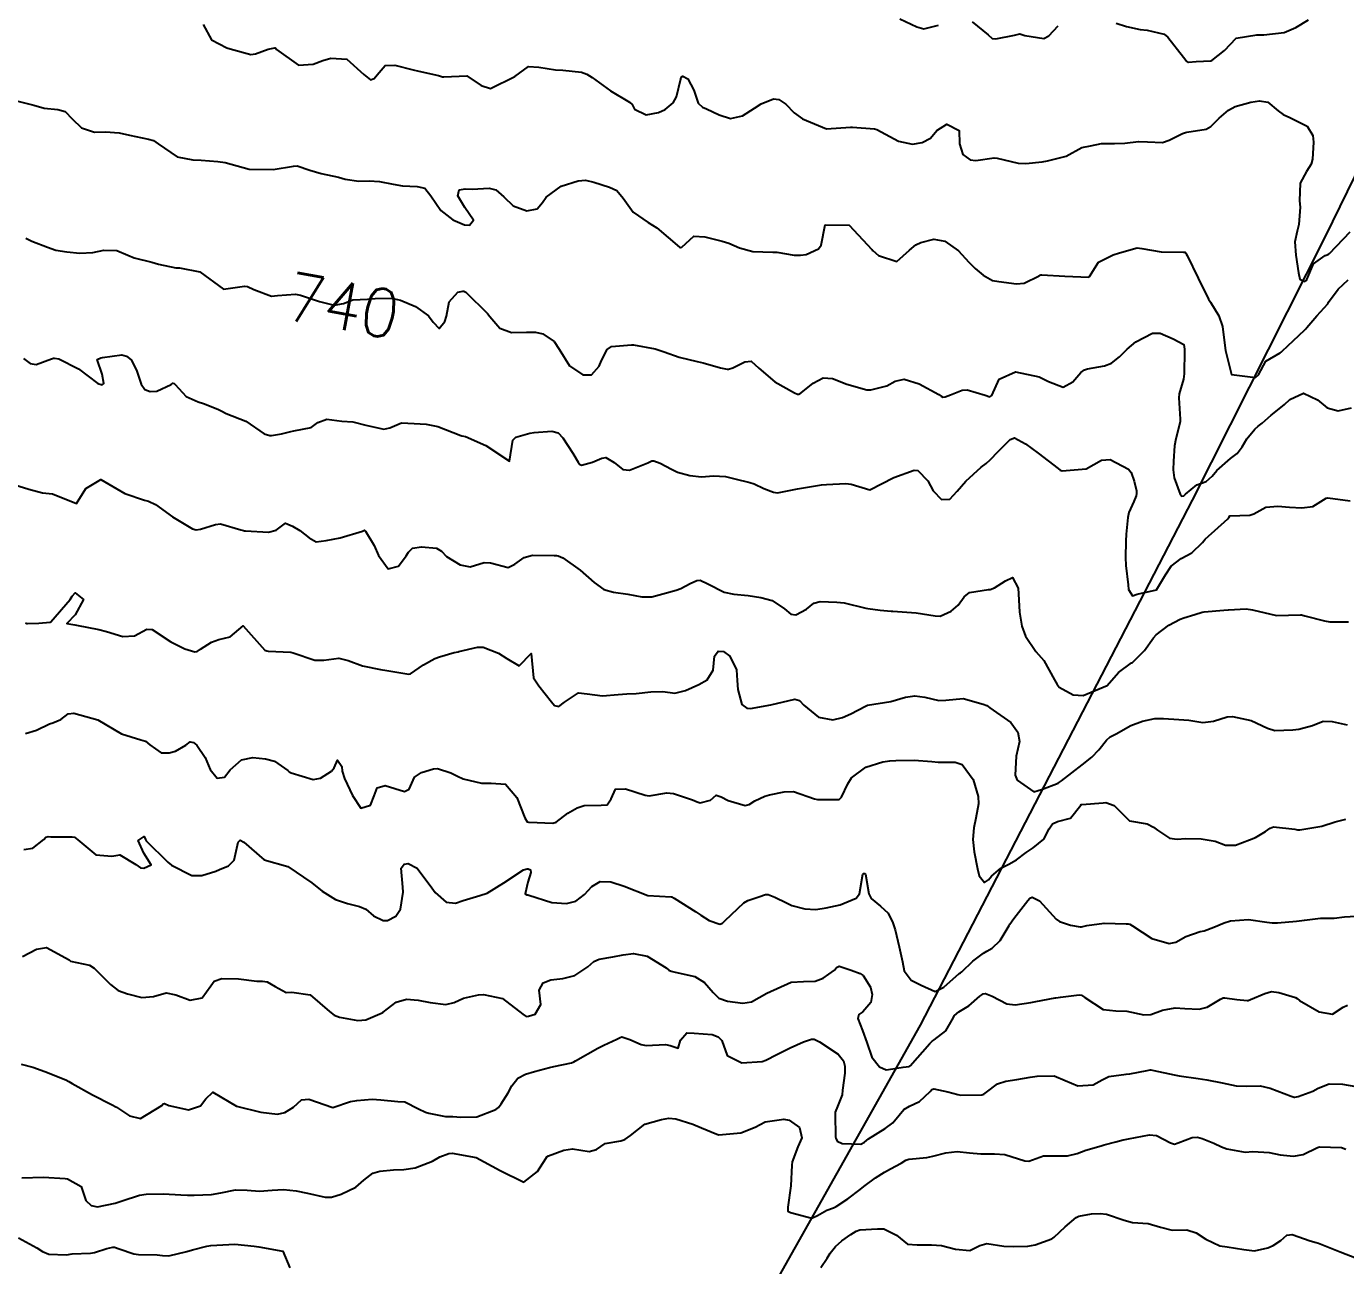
# Model space of a CAD drawing. Header units: metres. Extents: x 318500 to 325275, y 7408834 to 7428799.
# Drawn here: x 319945.3 to 320055.1, y 7412068.3 to 7412171.5 of the extents above; entities that cross this region are included whole.
import ezdxf
from ezdxf.enums import TextEntityAlignment as Align

# ---------------------------------------------------------------- set-up
doc = ezdxf.new("R2010")
doc.units = ezdxf.units.M
doc.header["$MEASUREMENT"] = 0
for name, color, linetype in [('Cotas', 45, 'Continuous'), ('Curvas de Nivel 1m', 11, 'Continuous'), ('Curvas de Nivel 5m', 15, 'Continuous'), ('Vias Secundárias', 230, 'Continuous')]:
    doc.layers.add(name, color=color, linetype=linetype)
doc.styles.add('Style-STANDARD', font='STANDARD.shx')

msp = doc.modelspace()

# ---------------------------------------------------------------- linework, layer by layer
at = {"layer": 'Curvas de Nivel 1m', "flags": 128}
for points, elevation in [([(319959.98, 7412171.62), (319960.68, 7412170.33), (319961.96, 7412169.67), (319962.24, 7412169.59), (319963.95, 7412169.11), (319964.35, 7412169.17), (319965.41, 7412169.55), (319965.96, 7412169.66), (319966.04, 7412169.62), (319966.11, 7412169.54), (319967.94, 7412168.24), (319969.14, 7412168.3), (319969.95, 7412168.62), (319970.62, 7412168.81), (319971.95, 7412168.73), (319973.38, 7412167.44), (319973.92, 7412167.02), (319974.24, 7412167.11), (319974.47, 7412167.42), (319975.15, 7412168.21), (319975.94, 7412168.24), (319977.47, 7412167.85), (319977.94, 7412167.74), (319979.58, 7412167.36), (319979.93, 7412167.26), (319980.03, 7412167.25), (319981.93, 7412167.33), (319983.14, 7412166.54), (319983.91, 7412166.29), (319985.93, 7412167.27), (319987.07, 7412168.13), (319987.94, 7412168.07), (319989.33, 7412167.84), (319989.94, 7412167.8), (319991.48, 7412167.65), (319991.93, 7412167.47), (319992.38, 7412167.19), (319993.91, 7412166.08), (319995.49, 7412165.15), (319995.7, 7412164.94), (319995.89, 7412164.57), (319996.86, 7412164.1), (319997.89, 7412164.28), (319998.45, 7412164.55), (319999.12, 7412165.1), (319999.41, 7412165.59), (319999.75, 7412167.09), (319999.8, 7412167.23), (319999.93, 7412167.32), (320000.35, 7412167.08), (320000.85, 7412166.14), (320001.21, 7412165.07), (320001.56, 7412164.73), (320001.9, 7412164.59), (320002.94, 7412164.09), (320003.89, 7412163.78), (320004.89, 7412164.02), (320005.9, 7412164.65), (320006.45, 7412165), (320007.46, 7412165.43), (320007.91, 7412165.37), (320008.49, 7412164.97), (320009.18, 7412164.25), (320009.89, 7412163.75), (320011.88, 7412162.93), (320013.88, 7412163.06), (320014.05, 7412163.06), (320015.88, 7412162.94), (320016.08, 7412162.87), (320017.87, 7412161.89), (320019.04, 7412161.65), (320019.86, 7412161.78), (320020.54, 7412162.14), (320021.08, 7412162.8), (320021.89, 7412163.32), (320022.94, 7412162.78), (320022.96, 7412161.68), (320023.23, 7412160.78), (320023.84, 7412160.34), (320024.33, 7412160.28), (320025.85, 7412160.51), (320026.09, 7412160.49), (320027.84, 7412160.08), (320028.49, 7412160.05), (320029.84, 7412160.18), (320030.27, 7412160.26), (320031.85, 7412160.66), (320033.14, 7412161.36), (320033.86, 7412161.5), (320034.79, 7412161.7), (320035.87, 7412161.72), (320036.73, 7412161.73), (320037.87, 7412161.88), (320038.6, 7412161.84), (320039.87, 7412161.8), (320040.42, 7412161.99), (320041.52, 7412162.53), (320041.78, 7412162.63), (320041.88, 7412162.65), (320043.48, 7412162.91), (320043.89, 7412163.12), (320044.58, 7412163.81), (320045.34, 7412164.48), (320045.91, 7412164.78), (320047.22, 7412165.15), (320047.92, 7412165.27), (320048.62, 7412165.14), (320049.5, 7412164.43), (320049.91, 7412164.11), (320050.46, 7412163.86), (320051.89, 7412163.16), (320052.38, 7412162.38), (320052.43, 7412161.83), (320052.34, 7412160.39), (320052.24, 7412159.99), (320051.84, 7412159.38), (320051.32, 7412158.4), (320051.27, 7412156.94), (320051.32, 7412156.4), (320051.22, 7412154.96), (320051.08, 7412154.4), (320050.88, 7412153.52), (320050.97, 7412152.4), (320051.18, 7412150.94), (320051.3, 7412150.4), (320051.72, 7412150.22), (320051.82, 7412150.29), (320051.86, 7412150.39), (320052.42, 7412151.7), (320053.4, 7412152.37), (320053.66, 7412152.46), (320053.75, 7412152.54), (320055.47, 7412154.34)], 738), ([(320018, 7412172.08), (320019.4, 7412171.42), (320019.99, 7412171.26), (320021.22, 7412171.57)], 737), ([(320024, 7412171.83), (320025.35, 7412170.75), (320025.69, 7412170.45), (320025.98, 7412170.41), (320027.53, 7412170.72), (320027.87, 7412170.82), (320027.98, 7412170.83), (320028.4, 7412170.71), (320029.98, 7412170.45), (320030.39, 7412170.68), (320031.18, 7412171.49)], 737), ([(320036, 7412171.71), (320036.85, 7412171.45), (320038, 7412171.21), (320038.57, 7412171.15), (320039.99, 7412170.81), (320040.3, 7412170.55), (320041.6, 7412168.89), (320041.89, 7412168.53), (320041.96, 7412168.48), (320042.01, 7412168.48), (320042.65, 7412168.52), (320043.87, 7412168.59), (320043.96, 7412168.62), (320045.02, 7412169.44), (320045.99, 7412170.47), (320047.71, 7412170.74), (320047.99, 7412170.75), (320048.3, 7412170.75), (320050, 7412170.96), (320050.95, 7412171.36), (320052.01, 7412172.01)], 737), ([(319944.46, 7412165.25), (319945.89, 7412164.89), (319946.75, 7412164.66), (319947.89, 7412164.54), (319948.5, 7412164.38), (319949.1, 7412163.76), (319949.87, 7412163.01), (319950.94, 7412162.66), (319951.86, 7412162.67), (319952.99, 7412162.59), (319953.86, 7412162.41), (319955.45, 7412162.08), (319955.85, 7412161.95), (319956.25, 7412161.67), (319957.83, 7412160.61), (319959.12, 7412160.34), (319959.83, 7412160.31), (319961.21, 7412160.22), (319961.83, 7412160.12), (319963.82, 7412159.57), (319965.82, 7412159.54), (319967.52, 7412159.81), (319967.82, 7412159.84), (319968.87, 7412159.5), (319969.82, 7412159.2), (319971.25, 7412158.9), (319971.81, 7412158.75), (319972.94, 7412158.57), (319973.81, 7412158.6), (319974.68, 7412158.55), (319975.81, 7412158.32), (319976.58, 7412158.17), (319977.81, 7412158.14), (319978.44, 7412158), (319978.94, 7412157.36), (319979.78, 7412156.13), (319980.79, 7412155.34), (319981.76, 7412154.94), (319982.17, 7412154.92), (319982.5, 7412155.32), (319981.79, 7412156.38), (319981.18, 7412157.34), (319981.3, 7412157.84), (319981.81, 7412157.92), (319982.39, 7412157.91), (319983.81, 7412157.98), (319984.37, 7412157.85), (319985.02, 7412157.28), (319985.79, 7412156.53), (319986.95, 7412156.09), (319987.79, 7412156.28), (319988.24, 7412156.8), (319988.54, 7412157.24), (319989.81, 7412158.16), (319991.22, 7412158.61), (319991.81, 7412158.65), (319992.51, 7412158.49), (319993.81, 7412158.06), (319994.43, 7412157.79), (319994.95, 7412157.15), (319995.78, 7412155.98), (319997.05, 7412155.12), (319997.76, 7412154.68), (319999.65, 7412153.09), (319999.74, 7412153.04), (319999.85, 7412153.09), (320000.85, 7412153.98), (320001.75, 7412153.94), (320003.2, 7412153.58), (320003.75, 7412153.4), (320004.63, 7412153.02), (320005.74, 7412152.71), (320007.42, 7412152.67), (320007.74, 7412152.65), (320009.19, 7412152.42), (320009.73, 7412152.41), (320010.2, 7412152.48), (320011.21, 7412152.94), (320011.43, 7412153.24), (320011.77, 7412154.93), (320013.77, 7412154.9), (320015.67, 7412152.87), (320015.7, 7412152.83), (320015.74, 7412152.8), (320016.22, 7412152.38), (320017.73, 7412151.88), (320018.79, 7412152.83), (320019.31, 7412153.27), (320019.75, 7412153.47), (320020.82, 7412153.74), (320021.75, 7412153.58), (320022.88, 7412152.78), (320023.73, 7412151.83), (320024.27, 7412151.31), (320024.94, 7412150.75), (320025.71, 7412150.31), (320026.24, 7412150.21), (320027.71, 7412150.02), (320028.34, 7412150.07), (320029.58, 7412150.69), (320029.66, 7412150.75), (320029.72, 7412150.77), (320029.81, 7412150.77), (320031.72, 7412150.66), (320033.72, 7412150.59), (320033.75, 7412150.6), (320033.77, 7412150.63), (320034.52, 7412151.84), (320035.74, 7412152.45), (320036.28, 7412152.6), (320037.75, 7412153.02), (320038.15, 7412152.97), (320039.75, 7412152.69), (320041.61, 7412152.67), (320041.75, 7412152.65), (320041.8, 7412152.58), (320041.83, 7412152.53), (320041.91, 7412152.37), (320042.82, 7412150.51), (320043.69, 7412148.74), (320043.84, 7412148.5), (320044.56, 7412147.36), (320044.86, 7412146.48), (320045.03, 7412145.1), (320045.1, 7412144.48), (320045.61, 7412142.47), (320047.61, 7412142.22), (320047.84, 7412142.45), (320048.46, 7412143.6), (320049.64, 7412144.28), (320049.73, 7412144.33), (320049.82, 7412144.42), (320050.76, 7412145.3), (320051.67, 7412146.17), (320051.78, 7412146.28), (320051.86, 7412146.39), (320052.7, 7412147.36), (320053.62, 7412148.37), (320053.65, 7412148.41), (320053.69, 7412148.51), (320054.49, 7412149.58), (320055.32, 7412150.35)], 739), ([(319945.03, 7412143.82), (319945.6, 7412143.38), (319946.09, 7412143.32), (319947.37, 7412143.78), (319947.54, 7412143.85), (319947.61, 7412143.85), (319947.98, 7412143.77), (319949.6, 7412142.96), (319951.22, 7412141.73), (319951.58, 7412141.62), (319951.72, 7412141.73), (319951.59, 7412142.5), (319951.16, 7412143.73), (319951.48, 7412143.86), (319951.61, 7412143.89), (319953.21, 7412144.11), (319953.61, 7412144.01), (319954.01, 7412143.69), (319954.43, 7412142.85), (319954.82, 7412141.68), (319955.14, 7412141.24), (319955.57, 7412141.07), (319956.14, 7412141.1), (319957.32, 7412141.65), (319957.48, 7412141.75), (319957.58, 7412141.74), (319957.66, 7412141.65), (319958.58, 7412140.65), (319959.57, 7412140.21), (319960.01, 7412140.06), (319961.2, 7412139.6), (319961.56, 7412139.42), (319961.91, 7412139.24), (319963.55, 7412138.59), (319965.08, 7412137.55), (319965.53, 7412137.4), (319965.67, 7412137.4), (319966.51, 7412137.53), (319967.3, 7412137.74), (319967.53, 7412137.8), (319968.98, 7412138.06), (319969.54, 7412138.47), (319970.28, 7412138.75), (319971.55, 7412138.6), (319972.46, 7412138.53), (319973.54, 7412138.27), (319975.02, 7412137.93), (319975.54, 7412138.05), (319976.49, 7412138.45), (319977.55, 7412138.39), (319978.57, 7412138.34), (319979.54, 7412138.15), (319981.45, 7412137.41), (319981.53, 7412137.38), (319981.82, 7412137.33), (319983.52, 7412136.57), (319985.5, 7412135.27), (319985.77, 7412137.02), (319986.02, 7412137.27), (319987.2, 7412137.59), (319987.54, 7412137.64), (319989.02, 7412137.75), (319989.54, 7412137.61), (319989.94, 7412137.21), (319990.77, 7412135.94), (319991.21, 7412135.19), (319991.32, 7412135.02), (319991.5, 7412134.94), (319992.41, 7412135.18), (319993.17, 7412135.51), (319993.51, 7412135.58), (319994.22, 7412135.16), (319994.92, 7412134.57), (319995.49, 7412134.5), (319997.01, 7412135.12), (319997.34, 7412135.28), (319997.5, 7412135.29), (319998.04, 7412135.1), (319998.99, 7412134.59), (319999.49, 7412134.34), (320000.5, 7412134.08), (320001.49, 7412133.97), (320002.47, 7412134.03), (320003.49, 7412133.99), (320004.25, 7412133.79), (320005.49, 7412133.5), (320005.86, 7412133.37), (320006.68, 7412132.99), (320007.48, 7412132.68), (320007.81, 7412132.64), (320009.48, 7412132.95), (320011.48, 7412133.28), (320011.89, 7412133.32), (320013.49, 7412133.41), (320013.95, 7412133.36), (320015.48, 7412132.87), (320017.49, 7412133.91), (320019.19, 7412134.52), (320019.5, 7412134.48), (320020.31, 7412133.63), (320020.76, 7412132.8), (320021.47, 7412132.07), (320022.15, 7412132.1), (320022.75, 7412132.77), (320023.49, 7412133.6), (320024.75, 7412134.75), (320025.17, 7412135.08), (320025.51, 7412135.37), (320026.17, 7412136.08), (320026.83, 7412136.72), (320027.17, 7412137.08), (320027.54, 7412137.21), (320028.45, 7412136.7), (320029.52, 7412135.93), (320031.17, 7412134.66), (320031.35, 7412134.51), (320031.5, 7412134.45), (320033.5, 7412134.63), (320034.78, 7412135.35), (320035.51, 7412135.39), (320037.02, 7412134.59), (320037.24, 7412134.33), (320037.49, 7412133.6), (320037.68, 7412132.78), (320037.7, 7412132.58), (320037.67, 7412132.39), (320037.47, 7412131.9), (320037.06, 7412130.98), (320036.96, 7412130.58), (320036.83, 7412129.18), (320036.81, 7412128.59), (320036.77, 7412127.23), (320036.81, 7412126.59), (320037, 7412124.96), (320037.04, 7412124.58), (320037.36, 7412124.06), (320037.76, 7412124.18), (320039.37, 7412124.55), (320040.11, 7412125.81), (320040.59, 7412126.53), (320041.41, 7412127.17), (320042.29, 7412127.63), (320043.18, 7412128.5), (320043.29, 7412128.64), (320043.42, 7412128.76), (320045.31, 7412130.47), (320045.37, 7412130.56), (320045.45, 7412130.71), (320047.14, 7412130.76), (320047.46, 7412130.88), (320048.45, 7412131.44), (320049.47, 7412131.52), (320050.43, 7412131.44), (320051.46, 7412131.39), (320052.36, 7412131.49), (320053.48, 7412132.17), (320053.63, 7412132.21), (320055.47, 7412131.96)], 741), ([(319943.88, 7412133.42), (319945.47, 7412132.94), (319946.61, 7412132.64), (319947.46, 7412132.55), (319949.45, 7412131.75), (319950.22, 7412132.99), (319951.48, 7412133.73), (319953.46, 7412132.57), (319955.11, 7412132.02), (319955.45, 7412131.93), (319956.02, 7412131.66), (319957.43, 7412130.63), (319959.11, 7412129.62), (319959.42, 7412129.55), (319959.78, 7412129.61), (319961.02, 7412130), (319961.43, 7412130.04), (319963.14, 7412129.56), (319963.34, 7412129.48), (319963.42, 7412129.47), (319963.52, 7412129.46), (319965.42, 7412129.35), (319966.07, 7412129.53), (319966.86, 7412130.09), (319967.43, 7412129.86), (319968.03, 7412129.5), (319968.81, 7412128.89), (319969.41, 7412128.55), (319970.23, 7412128.65), (319971.41, 7412128.89), (319973.25, 7412129.43), (319973.36, 7412129.5), (319973.42, 7412129.51), (319973.5, 7412129.43), (319974.22, 7412128.23), (319974.58, 7412127.41), (319975.38, 7412126.29), (319976.25, 7412126.53), (319976.9, 7412127.38), (319977.09, 7412127.7), (319977.41, 7412128.01), (319978.16, 7412128.12), (319979.41, 7412128.01), (319979.82, 7412127.76), (319980.24, 7412127.34), (319981.39, 7412126.62), (319982.22, 7412126.48), (319983.39, 7412126.82), (319983.9, 7412126.79), (319985.39, 7412126.41), (319985.95, 7412126.7), (319986.71, 7412127.25), (319987.4, 7412127.44), (319989.2, 7412127.42), (319989.4, 7412127.4), (319989.55, 7412127.37), (319989.93, 7412127.21), (319991.39, 7412126.19), (319992.54, 7412125.17), (319993.36, 7412124.57), (319994.15, 7412124.36), (319995.36, 7412124.19), (319996.51, 7412123.97), (319997.35, 7412123.97), (319998.25, 7412124.21), (319999.36, 7412124.52), (319999.77, 7412124.67), (320000.54, 7412125.07), (320001.1, 7412125.34), (320001.37, 7412125.36), (320002.02, 7412125.05), (320003.36, 7412124.37), (320004.17, 7412124.2), (320005.36, 7412124.08), (320006.42, 7412123.92), (320007.35, 7412123.67), (320008.38, 7412122.96), (320008.91, 7412122.53), (320009.34, 7412122.46), (320010.21, 7412122.94), (320010.84, 7412123.43), (320011.35, 7412123.59), (320012.74, 7412123.52), (320013.35, 7412123.46), (320015.17, 7412123.04), (320015.34, 7412123), (320016.34, 7412122.86), (320017.26, 7412122.77), (320017.34, 7412122.77), (320017.4, 7412122.78), (320019.34, 7412122.65), (320020.92, 7412122.38), (320021.34, 7412122.36), (320022.26, 7412122.78), (320022.85, 7412123.27), (320023.36, 7412123.97), (320023.78, 7412124.34), (320025.37, 7412124.57), (320025.51, 7412124.59), (320025.87, 7412124.73), (320026.78, 7412125.31), (320027.38, 7412125.59), (320027.84, 7412124.7), (320027.86, 7412124.21), (320027.94, 7412122.7), (320028.16, 7412121.53), (320028.45, 7412120.69), (320029.3, 7412119.41), (320029.99, 7412118.67), (320030.87, 7412117.06), (320031.08, 7412116.66), (320031.26, 7412116.45), (320032.43, 7412115.82), (320033.25, 7412115.76), (320035.26, 7412116.6), (320036.2, 7412117.67), (320037.29, 7412118.47), (320037.36, 7412118.51), (320037.44, 7412118.58), (320038.36, 7412119.51), (320039.11, 7412120.55), (320039.32, 7412120.81), (320040.39, 7412121.6), (320041.34, 7412122.12), (320041.62, 7412122.23), (320042.54, 7412122.51), (320043.16, 7412122.68), (320043.34, 7412122.71), (320044.97, 7412122.85), (320045.35, 7412122.9), (320046.83, 7412122.97), (320047.35, 7412122.88), (320049.34, 7412122.42), (320051.35, 7412122.48), (320051.43, 7412122.47), (320051.7, 7412122.38), (320053.34, 7412121.96), (320053.8, 7412121.9), (320055.34, 7412121.89)], 742), ([(319945.2, 7412121.8), (319945.32, 7412121.75), (319945.37, 7412121.75), (319946.32, 7412121.79), (319947.25, 7412121.85), (319947.32, 7412121.89), (319948.91, 7412123.76), (319949.08, 7412124.02), (319949.35, 7412124.3), (319950.04, 7412123.74), (319949.33, 7412122.46), (319948.65, 7412121.76), (319949.32, 7412121.64), (319949.45, 7412121.62), (319951.31, 7412121.26), (319951.95, 7412121.07), (319953.3, 7412120.67), (319954.27, 7412120.72), (319955.31, 7412121.27), (319955.74, 7412121.24), (319957.3, 7412120.21), (319958.47, 7412119.63), (319959.29, 7412119.39), (319959.48, 7412119.43), (319959.77, 7412119.61), (319960.7, 7412120.2), (319961.3, 7412120.43), (319962.23, 7412120.65), (319963.32, 7412121.56), (319965.14, 7412119.54), (319965.29, 7412119.47), (319965.39, 7412119.44), (319967.29, 7412119.37), (319967.48, 7412119.31), (319969.28, 7412118.69), (319970.05, 7412118.7), (319971.28, 7412118.86), (319972.06, 7412118.67), (319973.27, 7412118.22), (319974.76, 7412117.91), (319975.27, 7412117.83), (319977.12, 7412117.52), (319977.26, 7412117.56), (319978.33, 7412118.3), (319979.28, 7412118.83), (319979.66, 7412118.97), (319980.9, 7412119.33), (319981.21, 7412119.4), (319981.29, 7412119.41), (319982.84, 7412119.77), (319983.3, 7412119.77), (319984.59, 7412119.28), (319985.28, 7412118.85), (319986.29, 7412118.23), (319987.29, 7412119.24), (319987.49, 7412117.24), (319987.93, 7412116.55), (319988.98, 7412115.22), (319989.24, 7412114.93), (319989.6, 7412114.85), (319990.06, 7412115.21), (319991.25, 7412115.99), (319991.96, 7412115.89), (319993.25, 7412115.73), (319994.55, 7412115.84), (319995.25, 7412115.89), (319996.04, 7412115.92), (319997.25, 7412116.05), (319998.26, 7412116.1), (319999.25, 7412115.96), (320000.15, 7412116.17), (320001.26, 7412116.68), (320001.95, 7412117.05), (320002.46, 7412117.86), (320002.56, 7412119.04), (320002.88, 7412119.45), (320003.3, 7412119.42), (320003.83, 7412119.02), (320004.38, 7412117.9), (320004.44, 7412117.01), (320004.49, 7412116.25), (320004.83, 7412115.01), (320005.24, 7412114.7), (320005.55, 7412114.68), (320007.24, 7412114.98), (320009.25, 7412115.46), (320009.63, 7412115.33), (320009.99, 7412114.94), (320011.23, 7412113.94), (320012.4, 7412113.73), (320013.23, 7412113.93), (320013.9, 7412114.22), (320015.13, 7412114.87), (320015.24, 7412114.92), (320015.31, 7412114.94), (320017.24, 7412115.27), (320018.46, 7412115.62), (320019.25, 7412115.72), (320020.07, 7412115.63), (320021.25, 7412115.33), (320021.83, 7412115.36), (320023.25, 7412115.51), (320024.94, 7412115.04), (320025.24, 7412114.91), (320025.34, 7412114.84), (320025.48, 7412114.74), (320027.22, 7412113.52), (320027.82, 7412112.7), (320027.96, 7412111.93), (320027.68, 7412110.7), (320027.58, 7412109.12), (320027.75, 7412108.7), (320029.15, 7412107.73), (320029.88, 7412107.95), (320031.16, 7412108.46), (320031.29, 7412108.53), (320031.45, 7412108.66), (320033.17, 7412109.99), (320033.98, 7412110.62), (320034.56, 7412111.24), (320035.2, 7412112.05), (320035.5, 7412112.31), (320036.05, 7412112.59), (320036.78, 7412113.02), (320037.22, 7412113.26), (320038.19, 7412113.61), (320039.23, 7412113.85), (320039.93, 7412113.84), (320041.23, 7412113.77), (320042.04, 7412113.7), (320043.22, 7412113.5), (320044.09, 7412113.62), (320045.23, 7412113.98), (320045.69, 7412114.01), (320047.23, 7412113.67), (320048.61, 7412113.03), (320049.22, 7412112.84), (320050.72, 7412112.9), (320051.22, 7412112.95), (320052.35, 7412113.25), (320053.23, 7412113.61), (320053.99, 7412113.59), (320055.22, 7412113.31)], 743), ([(319945.19, 7412112.6), (319946.11, 7412112.88), (319947.2, 7412113.4), (319947.49, 7412113.49), (319948.15, 7412113.77), (319948.76, 7412114.22), (319949.22, 7412114.28), (319951.21, 7412113.72), (319953.19, 7412112.57), (319954.8, 7412112.07), (319955.18, 7412111.96), (319955.56, 7412111.66), (319956.5, 7412110.98), (319957.17, 7412110.97), (319957.68, 7412111.13), (319958.55, 7412111.63), (319958.92, 7412111.89), (319959.18, 7412111.85), (319959.46, 7412111.62), (319960.15, 7412110.59), (319960.57, 7412109.6), (319961.15, 7412108.88), (319961.76, 7412108.97), (319962.24, 7412109.57), (319963.17, 7412110.4), (319964.13, 7412110.59), (319965.17, 7412110.48), (319965.92, 7412110.28), (319967.03, 7412109.51), (319967.16, 7412109.41), (319967.33, 7412109.33), (319969.15, 7412108.77), (319969.75, 7412108.88), (319970.67, 7412109.46), (319970.89, 7412109.74), (319971.17, 7412110.38), (319971.55, 7412109.84), (319971.57, 7412109.45), (319971.75, 7412108.85), (319972.43, 7412107.44), (319973.11, 7412106.39), (319973.92, 7412106.62), (319974.23, 7412107.41), (319974.48, 7412108.07), (319975.14, 7412108.26), (319976.76, 7412107.76), (319977.14, 7412107.95), (319977.58, 7412108.95), (319978.16, 7412109.36), (319979.16, 7412109.65), (319979.51, 7412109.69), (319980.6, 7412109.33), (319981.16, 7412109.04), (319981.64, 7412108.83), (319983.15, 7412108.47), (319983.98, 7412108.46), (319985.15, 7412108.37), (319986.1, 7412107.26), (319986.77, 7412105.58), (319986.96, 7412105.24), (319987.07, 7412105.21), (319987.1, 7412105.21), (319987.13, 7412105.21), (319989.1, 7412105.13), (319989.39, 7412105.22), (319990.34, 7412105.97), (319991.12, 7412106.41), (319991.71, 7412106.59), (319993.12, 7412106.64), (319993.62, 7412106.66), (319993.97, 7412107.15), (319994.33, 7412107.96), (319995.14, 7412108), (319996.8, 7412107.45), (319997.13, 7412107.4), (319998.58, 7412107.65), (319999.14, 7412107.61), (320000.72, 7412107.06), (320001.13, 7412106.9), (320001.36, 7412106.82), (320002.23, 7412107.04), (320002.7, 7412107.47), (320003.13, 7412107.32), (320003.7, 7412107.02), (320005.12, 7412106.59), (320005.44, 7412106.68), (320005.91, 7412106.99), (320006.74, 7412107.38), (320007.14, 7412107.48), (320008.36, 7412107.75), (320009.14, 7412107.76), (320010.89, 7412107.16), (320011.13, 7412107.1), (320012.94, 7412107.1), (320013.14, 7412107.28), (320013.65, 7412108.4), (320013.97, 7412108.89), (320015.17, 7412109.8), (320016.57, 7412110.24), (320017.17, 7412110.33), (320017.66, 7412110.35), (320019.18, 7412110.36), (320020.65, 7412110.27), (320021.17, 7412110.2), (320022.61, 7412110.21), (320023.17, 7412110.02), (320024.1, 7412108.75), (320024.52, 7412107.36), (320024.53, 7412106.75), (320024.31, 7412105.55), (320024.16, 7412104.75), (320024.08, 7412103.76), (320024.19, 7412102.75), (320024.47, 7412101.34), (320024.59, 7412100.74), (320025.04, 7412100.2), (320025.36, 7412100.42), (320025.61, 7412100.73), (320026.39, 7412101.39), (320027.07, 7412101.71), (320027.7, 7412102.07), (320028.51, 7412102.69), (320029.08, 7412103.07), (320029.97, 7412103.79), (320030.43, 7412104.67), (320030.7, 7412105.07), (320031.11, 7412105.26), (320032.21, 7412105.55), (320033.06, 7412106.63), (320033.09, 7412106.67), (320033.13, 7412106.68), (320034.91, 7412106.83), (320035.13, 7412106.84), (320035.83, 7412106.59), (320037.11, 7412105.33), (320038.59, 7412105.07), (320039.1, 7412104.8), (320039.45, 7412104.54), (320040.44, 7412103.88), (320041.09, 7412103.81), (320041.77, 7412103.84), (320043.09, 7412103.83), (320044.25, 7412103.64), (320045.09, 7412103.29), (320045.94, 7412103.31), (320047.09, 7412103.74), (320047.59, 7412103.94), (320048.43, 7412104.43), (320048.81, 7412104.72), (320049.11, 7412104.82), (320050.88, 7412104.62), (320051.1, 7412104.58), (320051.3, 7412104.58), (320053.12, 7412104.89), (320054.23, 7412105.24), (320055.12, 7412105.45)], 744), ([(319944.94, 7412094.03), (319946.11, 7412094.63), (319946.95, 7412094.77), (319948.84, 7412093.75), (319948.89, 7412093.7), (319948.94, 7412093.65), (319950.52, 7412093.31), (319950.93, 7412093.07), (319952.27, 7412091.71), (319952.91, 7412091.2), (319953.68, 7412090.92), (319954.9, 7412090.63), (319955.86, 7412090.7), (319956.91, 7412091), (319957.71, 7412090.83), (319958.9, 7412090.39), (319959.92, 7412090.58), (319960.62, 7412091.59), (319960.92, 7412091.98), (319961.55, 7412092.2), (319962.93, 7412092.18), (319964.47, 7412091.99), (319964.92, 7412091.97), (319965.31, 7412091.92), (319966, 7412091.52), (319966.91, 7412091.02), (319967.37, 7412091.05), (319968.91, 7412090.84), (319970.52, 7412089.46), (319970.89, 7412089.15), (319971.34, 7412088.99), (319972.88, 7412088.69), (319973.54, 7412088.76), (319974.89, 7412089.33), (319974.93, 7412089.36), (319974.98, 7412089.4), (319976.07, 7412090.22), (319976.91, 7412090.49), (319977.88, 7412090.39), (319978.9, 7412090.19), (319980.2, 7412090.04), (319980.9, 7412090.2), (319981.66, 7412090.56), (319982.91, 7412090.84), (319983.33, 7412090.88), (319984.91, 7412090.54), (319986.6, 7412089.24), (319986.89, 7412089.04), (319987.07, 7412089.05), (319987.62, 7412089.23), (319988.1, 7412090.03), (319987.97, 7412091.23), (319988.31, 7412091.84), (319988.93, 7412092.08), (319989.93, 7412092.21), (319990.93, 7412092.45), (319992.02, 7412093.17), (319992.51, 7412093.61), (319992.95, 7412093.8), (319994.1, 7412094), (319994.96, 7412094.16), (319995.81, 7412094.28), (319996.95, 7412094.06), (319998.54, 7412093.09), (319998.76, 7412092.9), (319998.94, 7412092.81), (319999.3, 7412092.72), (320000.93, 7412092.36), (320001.74, 7412091.86), (320002.44, 7412091.04), (320002.91, 7412090.55), (320003.63, 7412090.3), (320004.91, 7412090.14), (320005.65, 7412090.25), (320006.92, 7412090.98), (320008.93, 7412091.89), (320009.96, 7412091.96), (320010.93, 7412091.99), (320011.62, 7412092.23), (320012.54, 7412092.9), (320012.73, 7412093.11), (320012.95, 7412093.23), (320013.95, 7412092.88), (320014.68, 7412092.62), (320014.94, 7412092.44), (320015.54, 7412091.47), (320015.68, 7412090.86), (320015.58, 7412090.19), (320014.9, 7412089.41), (320014.58, 7412089.19), (320014.5, 7412088.88), (320014.87, 7412087.87), (320015.25, 7412086.86), (320015.65, 7412085.66), (320016.31, 7412084.85), (320016.84, 7412084.59), (320017.06, 7412084.62), (320018.27, 7412084.83), (320018.78, 7412084.88), (320018.84, 7412084.92), (320020.5, 7412086.8), (320020.69, 7412086.97), (320020.86, 7412087.08), (320021.81, 7412087.84), (320022.36, 7412088.77), (320022.55, 7412089.11), (320022.9, 7412089.43), (320023.74, 7412089.92), (320024.66, 7412090.74), (320024.81, 7412090.85), (320024.92, 7412090.91), (320025.13, 7412090.95), (320025.67, 7412090.73), (320026.91, 7412090.08), (320027.59, 7412090.02), (320028.91, 7412090.19), (320029.31, 7412090.28), (320030.92, 7412090.59), (320030.98, 7412090.6), (320031.36, 7412090.65), (320032.92, 7412090.84), (320033.11, 7412090.81), (320033.4, 7412090.62), (320034.91, 7412089.62), (320035.97, 7412089.52), (320036.9, 7412089.48), (320038.29, 7412089.17), (320038.9, 7412089.19), (320039.87, 7412089.57), (320040.91, 7412089.77), (320041.71, 7412089.71), (320042.91, 7412089.64), (320043.59, 7412089.81), (320044.69, 7412090.47), (320044.92, 7412090.59), (320045.05, 7412090.6), (320046.05, 7412090.45), (320046.92, 7412090.37), (320046.98, 7412090.38), (320047.18, 7412090.44), (320048.39, 7412090.96), (320048.93, 7412091.11), (320049.54, 7412091.02), (320050.92, 7412090.62), (320051.07, 7412090.54), (320051.26, 7412090.38), (320052.91, 7412089.42), (320054.01, 7412089.24), (320054.91, 7412089.82), (320055.27, 7412089.98)], 746), ([(319944.83, 7412085.07), (319945.8, 7412084.81), (319946.82, 7412084.47), (319948.55, 7412083.75), (319948.81, 7412083.62), (319949.1, 7412083.45), (319950.79, 7412082.52), (319952.35, 7412081.7), (319952.78, 7412081.48), (319953.86, 7412080.77), (319954.77, 7412080.54), (319956.55, 7412081.64), (319956.66, 7412081.76), (319956.78, 7412081.79), (319957.14, 7412081.64), (319958.78, 7412081.27), (319959.76, 7412081.61), (319960.22, 7412082.17), (319960.8, 7412082.74), (319962.78, 7412081.56), (319964.78, 7412081.06), (319966.17, 7412080.91), (319966.78, 7412081.04), (319967.52, 7412081.5), (319968.18, 7412082.1), (319968.79, 7412082.15), (319970.78, 7412081.46), (319972.27, 7412081.96), (319972.79, 7412082.04), (319974.05, 7412082.15), (319974.79, 7412082.11), (319976.21, 7412081.97), (319976.79, 7412081.92), (319977.91, 7412081.36), (319978.5, 7412081.07), (319978.78, 7412080.99), (319980.17, 7412080.72), (319980.77, 7412080.7), (319981.43, 7412080.66), (319982.77, 7412080.69), (319984.36, 7412081.28), (319984.59, 7412081.46), (319984.79, 7412081.77), (319985.38, 7412082.68), (319985.69, 7412083.26), (319986.18, 7412083.89), (319986.83, 7412084.24), (319987.59, 7412084.47), (319988.83, 7412084.78), (319989.18, 7412084.87), (319990.66, 7412085.19), (319990.84, 7412085.26), (319991, 7412085.35), (319992.85, 7412086.41), (319993.36, 7412086.65), (319994.42, 7412087.14), (319994.7, 7412087.3), (319994.86, 7412087.33), (319995.5, 7412087.13), (319996.45, 7412086.71), (319996.86, 7412086.63), (319998.47, 7412086.7), (319998.86, 7412086.62), (319999.54, 7412086.39), (319999.74, 7412087.07), (320000.26, 7412087.68), (320000.87, 7412087.65), (320002.37, 7412087.54), (320002.86, 7412087.35), (320003.16, 7412087.03), (320003.61, 7412085.78), (320004.84, 7412085.19), (320006.54, 7412085.29), (320006.84, 7412085.39), (320007.74, 7412085.86), (320008.85, 7412086.42), (320009.98, 7412086.93), (320010.63, 7412087.16), (320010.86, 7412087.14), (320011.3, 7412086.92), (320012.85, 7412085.9), (320013.3, 7412085.35), (320013.41, 7412084.89), (320013.4, 7412084.32), (320013.23, 7412082.89), (320013.18, 7412082.52), (320012.79, 7412081.53), (320012.62, 7412081.07), (320012.6, 7412080.9), (320012.64, 7412079.02), (320012.65, 7412078.9), (320012.76, 7412078.65), (320013.18, 7412078.47), (320014.75, 7412078.4), (320015.04, 7412078.58), (320015.37, 7412078.86), (320016.77, 7412079.71), (320017.42, 7412080.19), (320017.93, 7412080.83), (320018.33, 7412081.29), (320018.79, 7412081.56), (320019.64, 7412081.96), (320020.51, 7412082.79), (320020.65, 7412082.95), (320020.81, 7412083.02), (320021.99, 7412082.77), (320022.81, 7412082.54), (320023.07, 7412082.5), (320024.81, 7412082.51), (320024.98, 7412082.56), (320025.21, 7412082.73), (320026.11, 7412083.43), (320026.82, 7412083.66), (320027.74, 7412083.78), (320028.83, 7412083.98), (320029.43, 7412084.08), (320030.83, 7412084.09), (320031.76, 7412083.71), (320032.82, 7412083.26), (320034.09, 7412083.34), (320034.83, 7412083.77), (320035.38, 7412084.05), (320036.83, 7412084.24), (320037.14, 7412084.27), (320038.59, 7412084.55), (320038.84, 7412084.6), (320038.89, 7412084.6), (320039.13, 7412084.55), (320040.83, 7412084.17), (320041.25, 7412084.1), (320042.83, 7412083.88), (320043.56, 7412083.76), (320044.83, 7412083.51), (320046, 7412083.27), (320046.82, 7412083.23), (320048, 7412083.25), (320048.82, 7412083.07), (320050.57, 7412082.39), (320050.81, 7412082.32), (320050.88, 7412082.32), (320051.16, 7412082.38), (320052.37, 7412082.81), (320052.82, 7412083.08), (320053.74, 7412083.43), (320054.83, 7412083.39), (320055.94, 7412083.2)], 747), ([(319944.9, 7412075.6), (319946.7, 7412075.67), (319948.5, 7412075.56), (319948.7, 7412075.53), (319949.84, 7412074.88), (319950.23, 7412073.73), (319950.67, 7412073.31), (319951.19, 7412073.2), (319952.68, 7412073.5), (319952.83, 7412073.54), (319953.25, 7412073.69), (319954.68, 7412074.17), (319955.26, 7412074.24), (319956.69, 7412074.28), (319958.12, 7412074.19), (319958.69, 7412074.15), (319959.24, 7412074.16), (319960.69, 7412074.21), (319961.46, 7412074.35), (319962.69, 7412074.61), (319963.65, 7412074.59), (319964.69, 7412074.5), (319965.74, 7412074.58), (319966.69, 7412074.63), (319967.73, 7412074.53), (319968.69, 7412074.34), (319970.15, 7412074), (319970.69, 7412074), (319971.48, 7412074.24), (319972.69, 7412074.83), (319973.38, 7412075.42), (319974.13, 7412075.99), (319974.71, 7412076.15), (319975.84, 7412076.26), (319976.71, 7412076.31), (319977.63, 7412076.45), (319978.72, 7412076.86), (319979.08, 7412076.99), (319979.69, 7412077.34), (319980.44, 7412077.62), (319980.73, 7412077.65), (319982.73, 7412077.3), (319984.71, 7412076.22), (319986.7, 7412075.24), (319987.82, 7412076.12), (319988.52, 7412077.22), (319988.6, 7412077.36), (319988.73, 7412077.45), (319990.02, 7412077.92), (319990.74, 7412078.03), (319992.12, 7412077.79), (319992.74, 7412077.97), (319993.45, 7412078.45), (319994.75, 7412078.69), (319995.1, 7412078.79), (319995.56, 7412079.13), (319996.77, 7412080.08), (319998.15, 7412080.47), (319998.77, 7412080.56), (319999.33, 7412080.52), (320000.77, 7412080.07), (320001.49, 7412079.77), (320002.76, 7412079.23), (320002.93, 7412079.19), (320004.76, 7412079.36), (320005.95, 7412079.81), (320006.77, 7412080.26), (320008.32, 7412080.5), (320008.77, 7412080.41), (320009.64, 7412079.8), (320009.82, 7412078.93), (320009.51, 7412078.18), (320009.04, 7412076.95), (320009, 7412076.67), (320008.92, 7412074.95), (320008.68, 7412073.17), (320008.66, 7412072.95), (320008.68, 7412072.84), (320008.9, 7412072.72), (320010.67, 7412072.24), (320011.13, 7412072.46), (320011.9, 7412072.91), (320012.47, 7412073.12), (320012.68, 7412073.22), (320013.66, 7412073.86), (320014.7, 7412074.64), (320015, 7412074.87), (320015.96, 7412075.6), (320016.72, 7412076.09), (320017.21, 7412076.35), (320018.09, 7412076.83), (320018.48, 7412077.07), (320018.74, 7412077.16), (320020.23, 7412077.31), (320020.74, 7412077.4), (320021.83, 7412077.69), (320022.75, 7412077.79), (320023.79, 7412077.7), (320024.74, 7412077.59), (320025.87, 7412077.59), (320026.74, 7412077.55), (320028.41, 7412077.01), (320028.73, 7412076.99), (320029.96, 7412077.45), (320030.74, 7412077.45), (320031.95, 7412077.44), (320032.74, 7412077.63), (320033.47, 7412077.9), (320034.76, 7412078.28), (320035.01, 7412078.34), (320035.98, 7412078.59), (320036.59, 7412078.76), (320036.76, 7412078.8), (320037.03, 7412078.85), (320038.77, 7412079.19), (320039.36, 7412079.13), (320040.51, 7412078.52), (320040.76, 7412078.43), (320040.86, 7412078.42), (320041.15, 7412078.52), (320042.32, 7412078.95), (320042.76, 7412078.98), (320043.16, 7412078.89), (320044.13, 7412078.48), (320044.76, 7412078.19), (320045.21, 7412078.01), (320046.75, 7412077.74), (320047.37, 7412077.81), (320048.75, 7412077.72), (320049.64, 7412077.52), (320050.75, 7412077.4), (320051.57, 7412077.56), (320052.76, 7412078.13), (320052.93, 7412078.18), (320054.76, 7412078.12), (320055.11, 7412077.98)], 748), ([(320011.4, 7412068.13), (320011.94, 7412068.91), (320012.2, 7412069.33), (320012.63, 7412069.9), (320013.17, 7412070.36), (320013.91, 7412070.88), (320014.36, 7412071.17), (320014.66, 7412071.28), (320016.13, 7412071.37), (320016.66, 7412071.37), (320017.72, 7412070.83), (320018.64, 7412070.08), (320019.42, 7412070.03), (320020.64, 7412070.04), (320021.46, 7412069.96), (320022.63, 7412069.68), (320023.82, 7412069.56), (320024.64, 7412069.96), (320025.24, 7412070.13), (320026.64, 7412069.93), (320027.45, 7412069.89), (320028.64, 7412069.91), (320029.27, 7412070.04), (320030.65, 7412070.54), (320030.73, 7412070.58), (320030.85, 7412070.66), (320031.76, 7412071.54), (320032.68, 7412072.3), (320032.89, 7412072.41), (320033.94, 7412072.61), (320034.68, 7412072.65), (320035.19, 7412072.59), (320036.67, 7412072.08), (320037.36, 7412071.88), (320038.67, 7412071.79), (320039.7, 7412071.5), (320040.66, 7412071.25), (320041.89, 7412071.28), (320042.66, 7412071.03), (320043.47, 7412070.49), (320044.64, 7412069.95), (320045.25, 7412069.85), (320046.64, 7412069.63), (320047.52, 7412069.54), (320048.64, 7412069.79), (320049.08, 7412069.97), (320049.7, 7412070.4), (320050.22, 7412070.83), (320050.66, 7412070.89), (320052.16, 7412070.37), (320052.65, 7412070.23), (320052.84, 7412070.17), (320054.64, 7412069.44), (320056.02, 7412068.93)], 749), ([(319944.63, 7412070.62), (319946.15, 7412069.78), (319946.62, 7412069.46), (319947.15, 7412069.24), (319948.61, 7412069.2), (319949.09, 7412069.27), (319950.61, 7412069.34), (319950.95, 7412069.38), (319951.96, 7412069.71), (319952.48, 7412069.84), (319952.62, 7412069.82), (319953, 7412069.69), (319954.21, 7412069.27), (319954.62, 7412069.23), (319956.16, 7412069.19), (319956.61, 7412069.13), (319957.13, 7412069.12), (319958.62, 7412069.48), (319959.1, 7412069.61), (319960.31, 7412069.91), (319960.63, 7412069.96), (319962.14, 7412070.06), (319962.63, 7412070.08), (319964.25, 7412069.92), (319964.62, 7412069.86), (319966.62, 7412069.51), (319967.22, 7412068.11)], 749)]:
    msp.add_lwpolyline(points, dxfattribs=dict(at, elevation=elevation))
at = {"layer": 'Curvas de Nivel 5m', "flags": 128}
for points, elevation in [([(319945.22, 7412153.82), (319945.74, 7412153.59), (319947.02, 7412153.08), (319947.73, 7412152.84), (319948.64, 7412152.68), (319949.73, 7412152.58), (319950.82, 7412152.64), (319951.73, 7412152.84), (319952.81, 7412152.79), (319953.73, 7412152.41), (319954.24, 7412152.2), (319955.72, 7412151.82), (319956.28, 7412151.66), (319957.72, 7412151.36), (319958.01, 7412151.36), (319959.71, 7412151.01), (319961.69, 7412149.59), (319963.44, 7412149.82), (319963.69, 7412149.8), (319964.21, 7412149.56), (319965.68, 7412149.01), (319966.17, 7412149.04), (319967.68, 7412149.17), (319968.09, 7412149.09), (319969.68, 7412148.55), (319970.9, 7412148.24), (319971.67, 7412148.39), (319972.45, 7412148.68), (319973.68, 7412148.75), (319974.3, 7412148.8), (319975.68, 7412148.83), (319976.41, 7412148.67), (319977.67, 7412148.15), (319978.75, 7412147.36), (319979.14, 7412146.84), (319979.65, 7412146.3), (319980.1, 7412146.9), (319980.24, 7412147.34), (319980.48, 7412148.54), (319981.19, 7412149.34), (319981.6, 7412149.42), (319981.69, 7412149.41), (319981.87, 7412149.33), (319983.66, 7412147.56), (319983.86, 7412147.3), (319984.7, 7412146.33), (319985.65, 7412145.96), (319986.92, 7412145.99), (319987.65, 7412146), (319988.26, 7412145.85), (319989.22, 7412145.23), (319989.63, 7412144.6), (319990.49, 7412143.21), (319991.6, 7412142.44), (319992.33, 7412142.45), (319992.97, 7412143.18), (319993.16, 7412143.63), (319993.63, 7412144.55), (319993.99, 7412144.81), (319995.64, 7412144.95), (319995.83, 7412144.94), (319997.63, 7412144.61), (319998.36, 7412144.37), (319999.62, 7412143.92), (320001.13, 7412143.56), (320001.62, 7412143.45), (320003.07, 7412143.04), (320003.61, 7412142.92), (320003.72, 7412142.91), (320004.09, 7412143.03), (320005.09, 7412143.54), (320005.62, 7412143.59), (320006.26, 7412143), (320007.59, 7412141.86), (320009.22, 7412140.96), (320009.47, 7412140.85), (320009.58, 7412140.84), (320009.66, 7412140.87), (320009.77, 7412140.95), (320010.77, 7412141.76), (320011.6, 7412142.21), (320012.38, 7412142.14), (320013.59, 7412141.68), (320015.25, 7412141.21), (320015.58, 7412141.19), (320016.91, 7412141.53), (320017.6, 7412141.91), (320018.36, 7412142.08), (320019.59, 7412141.69), (320021.25, 7412140.8), (320021.44, 7412140.66), (320021.58, 7412140.6), (320021.76, 7412140.61), (320022.21, 7412140.78), (320023.19, 7412141.17), (320023.59, 7412141.2), (320025.1, 7412140.75), (320025.47, 7412140.63), (320025.58, 7412140.66), (320025.65, 7412140.74), (320026.25, 7412142.08), (320027.61, 7412142.71), (320029.6, 7412142.29), (320030.38, 7412141.9), (320031.59, 7412141.43), (320032.39, 7412141.86), (320033.06, 7412142.64), (320033.37, 7412142.87), (320033.61, 7412142.95), (320035.02, 7412143.21), (320035.62, 7412143.43), (320036.29, 7412143.95), (320036.91, 7412144.59), (320037.65, 7412145.21), (320039.02, 7412145.93), (320039.65, 7412145.93), (320040.75, 7412145.44), (320041.64, 7412144.98), (320041.7, 7412144.58), (320041.69, 7412144.53), (320041.69, 7412144.48), (320041.67, 7412142.53), (320041.61, 7412142.08), (320041.25, 7412140.88), (320041.22, 7412140.53), (320041.34, 7412138.76), (320041.32, 7412138.53), (320040.96, 7412137.11), (320040.87, 7412136.54), (320040.78, 7412135.26), (320040.74, 7412134.54), (320040.82, 7412133.87), (320041.32, 7412132.52), (320041.48, 7412132.34), (320041.62, 7412132.38), (320041.76, 7412132.52), (320042.72, 7412133.28), (320043.5, 7412133.58), (320043.98, 7412134.01), (320044.37, 7412134.49), (320045.52, 7412135.49), (320046.08, 7412135.91), (320046.48, 7412136.46), (320046.87, 7412137.13), (320047.55, 7412137.93), (320047.83, 7412138.17), (320048.15, 7412138.44), (320048.9, 7412139.1), (320049.58, 7412139.63), (320050.02, 7412139.98), (320050.45, 7412140.41), (320051.6, 7412140.91), (320052.76, 7412140.38), (320053.58, 7412139.7), (320054.47, 7412139.46), (320055.58, 7412139.71)], 740), ([(319945.07, 7412102.93), (319945.81, 7412103.05), (319946.73, 7412103.78), (319946.9, 7412103.96), (319947.08, 7412104.02), (319947.3, 7412104), (319949.08, 7412103.99), (319949.28, 7412103.95), (319949.56, 7412103.74), (319951.06, 7412102.5), (319952.39, 7412102.38), (319953.06, 7412102.49), (319954.4, 7412101.68), (319954.78, 7412101.41), (319955.05, 7412101.37), (319955.65, 7412101.66), (319955.06, 7412102.64), (319954.58, 7412103.68), (319955.08, 7412104.01), (319955.19, 7412103.78), (319955.26, 7412103.67), (319957.05, 7412101.89), (319957.35, 7412101.64), (319959.04, 7412100.77), (319959.87, 7412100.78), (319961.04, 7412101.12), (319961.36, 7412101.27), (319962.1, 7412101.57), (319962.58, 7412102.05), (319962.92, 7412103.56), (319963.08, 7412103.72), (319963.39, 7412103.56), (319965.06, 7412102.09), (319967.05, 7412101.51), (319969.03, 7412100.17), (319969.9, 7412099.47), (319971.01, 7412098.77), (319972, 7412098.44), (319973.01, 7412098.2), (319973.54, 7412097.96), (319974.17, 7412097.41), (319974.99, 7412097.03), (319975.35, 7412097.04), (319976.03, 7412097.39), (319976.41, 7412097.98), (319976.65, 7412099.38), (319976.62, 7412099.79), (319976.48, 7412101.39), (319976.72, 7412101.72), (319977.06, 7412101.77), (319977.8, 7412101.37), (319979.03, 7412099.75), (319979.32, 7412099.35), (319980.22, 7412098.54), (319981.01, 7412098.47), (319981.63, 7412098.7), (319983.02, 7412099.11), (319983.63, 7412099.29), (319985.03, 7412100.16), (319986.65, 7412101.25), (319986.96, 7412101.33), (319987.05, 7412101.33), (319987.23, 7412101.24), (319987.26, 7412101.03), (319987.03, 7412100.23), (319986.79, 7412099.24), (319986.95, 7412099.17), (319987.02, 7412099.17), (319987.11, 7412099.14), (319989.01, 7412098.53), (319990.24, 7412098.43), (319991.01, 7412098.63), (319991.74, 7412099.18), (319992.35, 7412099.85), (319993.04, 7412100.28), (319993.94, 7412100.25), (319995.03, 7412099.89), (319997.02, 7412099.11), (319998.95, 7412099.01), (319999.02, 7412098.99), (319999.21, 7412098.89), (320001.01, 7412097.76), (320001.43, 7412097.48), (320002.13, 7412097.04), (320003, 7412096.72), (320003.23, 7412096.8), (320003.46, 7412097.02), (320005.01, 7412098.49), (320005.33, 7412098.68), (320006.25, 7412098.99), (320006.82, 7412099.18), (320007.02, 7412099.18), (320007.58, 7412098.97), (320008.55, 7412098.49), (320009.01, 7412098.28), (320010.07, 7412097.99), (320011.01, 7412097.95), (320011.85, 7412098.07), (320013.01, 7412098.34), (320014.35, 7412098.88), (320014.64, 7412099.26), (320014.92, 7412100.87), (320014.97, 7412100.95), (320015.05, 7412100.95), (320015.13, 7412100.87), (320015.41, 7412099.25), (320015.61, 7412098.86), (320016.39, 7412098.23), (320017.01, 7412097.63), (320017.42, 7412096.84), (320017.59, 7412096.24), (320017.94, 7412094.83), (320018.2, 7412093.58), (320018.35, 7412092.83), (320018.93, 7412092.06), (320019.76, 7412091.64), (320020.92, 7412091.13), (320021.64, 7412091.49), (320022.94, 7412092.61), (320023.03, 7412092.67), (320023.14, 7412092.76), (320024.06, 7412093.64), (320024.96, 7412094.31), (320025.23, 7412094.47), (320025.68, 7412094.73), (320026.35, 7412095.35), (320027, 7412096.46), (320027.09, 7412096.62), (320027.15, 7412096.71), (320027.49, 7412097.18), (320028.65, 7412098.69), (320028.82, 7412098.88), (320029.02, 7412098.96), (320029.61, 7412098.67), (320031, 7412097.13), (320031.28, 7412096.93), (320032.19, 7412096.64), (320033, 7412096.5), (320033.12, 7412096.51), (320033.55, 7412096.62), (320035, 7412096.81), (320036.83, 7412096.75), (320037, 7412096.75), (320037.15, 7412096.73), (320037.35, 7412096.57), (320038.98, 7412095.53), (320040.41, 7412095.1), (320040.98, 7412095.22), (320041.8, 7412095.7), (320042.99, 7412096.1), (320043.33, 7412096.16), (320044.14, 7412096.48), (320045, 7412096.84), (320045.53, 7412096.99), (320047.01, 7412097.11), (320048.53, 7412096.9), (320049, 7412096.83), (320049.43, 7412096.84), (320051.01, 7412096.96), (320051.68, 7412097.05), (320053.01, 7412097.21), (320054.14, 7412097.23), (320055.01, 7412097.33), (320055.96, 7412097.38)], 745)]:
    msp.add_lwpolyline(points, dxfattribs=dict(at, elevation=elevation))
at = {"layer": 'Vias Secundárias'}
msp.add_lwpolyline([(320087.28, 7412247.13, -0.014358), (320091.61, 7412235.45, -0.210671), (320090.73, 7412225.5, -0.000021), (320083.41, 7412212.21), (320061.36, 7412170.26), (320053.41, 7412153.97), (320042.34, 7412132.03), (320019.69, 7412088.31), (320003.95, 7412060.36), (319980.67, 7412017.21), (319963.67, 7411984.86), (319950.07, 7411952.49), (319943.4, 7411935.16, -0.240574), (319940.01, 7411928.87, 0.114999), (319934.21, 7411922.51), (319923.39, 7411903.16), (319909.67, 7411882.9), (319896.1, 7411862.4), (319877.03, 7411817.62, -0.119408), (319869.05, 7411807.55, -0.242192)], format="xyb", dxfattribs=at)

# ---------------------------------------------------------------- texts
at = {"layer": 'Cotas', "style": 'Style-STANDARD'}
msp.add_text('740', height=4, rotation=349.5303, dxfattribs=at).set_placement((319971.64, 7412148.21, 740), align=Align.MIDDLE_CENTER)

doc.saveas('drawing.dxf')
